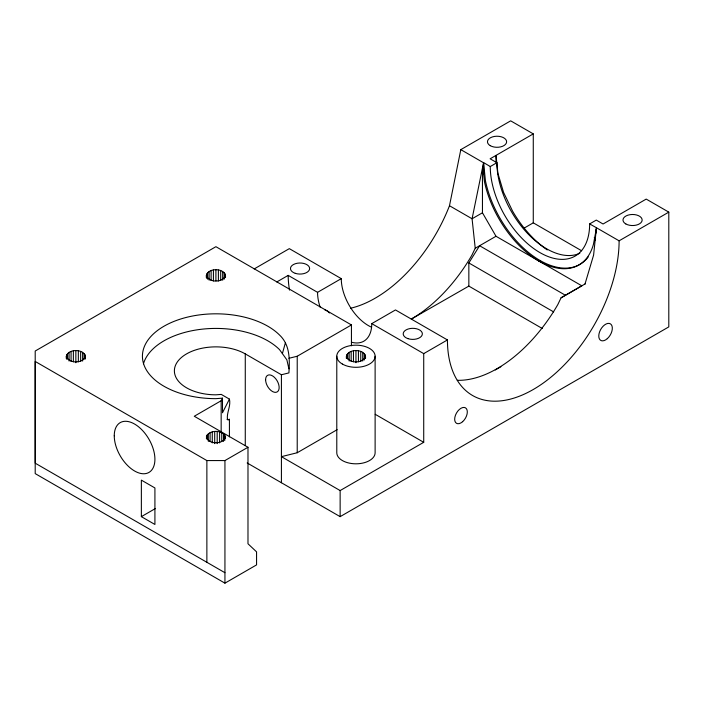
<?xml version="1.0" encoding="UTF-8"?>
<svg xmlns="http://www.w3.org/2000/svg" width="704" height="704" viewBox="0 0 704 704"><rect width="100%" height="100%" fill="white"/><g stroke="black" fill="none" stroke-linecap="round" stroke-linejoin="round"><path stroke-width="1.06" d="M66.273 358.424C65.094 347.926 86.627 347.926 85.439 358.424M66.598 359.181L66.598 354.807M67.558 358.943L67.558 353.47M69.08 361.073L69.08 352.326M71.069 361.293L71.069 351.446M73.374 361.83L73.374 350.891M75.856 362.736L75.856 350.706M78.338 361.83L78.338 350.891M80.652 361.293L80.652 351.446M82.632 361.073L82.632 352.326M84.154 358.943L84.154 353.47M85.114 359.181L85.114 354.807M141.363 516.648L141.363 480.128L154.915 487.951L154.915 524.471L141.363 516.648L155.505 508.482M206.413 438.539C206.034 428.991 225.834 429.009 225.412 438.574M206.87 562.294L206.87 460.566L35.2 361.451L35.2 463.179L224.937 572.722L224.937 583.158L256.564 564.898L256.564 551.857L247.984 543.77L247.984 447.269L194.278 416.258L221.162 400.734L222.482 398.156L215.908 398.658A73.471 42.416 0 0 1 152.275 335.025A73.471 42.416 0 0 1 279.532 335.025C290.136 344.916 289.749 359.621 288.913 372.9L281.415 374.757L245.274 353.892A41.527 23.98 0 0 0 177.54 361.671A41.527 23.98 0 0 0 215.908 394.821L221.276 394.407L229.425 399.115C231.062 406.058 226.618 412.333 227.418 419.162L227.982 419.945L229.425 419.311L229.425 436.867M207.064 439.331L207.064 434.958M208.322 441.364L208.322 433.708M210.1 441.443L210.1 432.687M212.274 442.913L212.274 431.974M214.694 443.634L214.694 431.605M217.193 443.643L217.193 431.614M219.604 442.93L219.604 431.992M221.162 432.476L221.162 400.734M221.769 441.47L221.769 432.714M222.482 398.156L222.482 412.764L229.425 399.115M223.529 441.399L223.529 433.743M224.77 440.466L224.77 434.993M224.937 572.722L224.946 460.566L247.984 447.269M281.415 374.757L281.415 482.742M351.674 342.267A38.333 22.132 60 0 0 371.765 323.638L423.72 353.628L423.72 442.314L340.138 490.565L281.415 456.658L297.22 452.742L297.22 356.242L351.437 324.94L351.437 345.814M206.413 436.348C207.108 444.928 224.638 444.937 225.412 436.392M247.174 462.968L340.138 516.648L668.8 326.894L668.8 212.133L646.21 199.091L603.064 224.004L596.288 220.088L589.644 223.925A70.277 40.577 60 0 1 539.95 252.613A70.277 40.577 60 0 1 490.257 166.54L483.578 162.571L485.408 180.62A79.86 46.112 60 0 0 531.978 255.182A79.86 46.112 60 0 0 588.236 256.925M457.301 380.31A121.387 70.083 -60 0 0 557.823 304.559L561.062 297.81L581.838 285.815L496.003 236.262L482.451 212.784L482.451 173.131L483.569 163.275L483.578 173.782L484.37 181.218A79.86 46.112 60 0 0 538.921 261.034A79.86 46.112 60 0 0 593.463 244.2L596.517 227.779L589.644 223.925M595.716 233.834L596.385 228.413L593.595 255.121L585.015 283.976M350.68 308.22A121.387 70.083 -60 0 0 449.486 205.735L460.812 149.635L510.682 120.842L533.271 133.883L533.271 222.834L581.671 250.782M483.578 162.571L472.076 218.768L475.226 248.248L471.988 254.998A121.387 70.083 -60 0 1 411.294 319.07L468.846 286.106L542.362 328.548M85.439 356.233C83.195 363.818 68.526 363.818 66.273 356.233M206.325 277.57C205.137 267.071 226.67 267.071 225.491 277.57M225.491 275.378C223.247 282.964 208.569 282.964 206.325 275.378M346.368 358.424C345.189 347.926 366.714 347.926 365.534 358.424M365.534 356.242C363.29 363.818 348.612 363.818 346.368 356.242M288.922 368.843L286.871 359.867L282.392 353.602L285.314 343.077M484.466 171.829L483.578 173.782L482.451 173.131M468.846 286.106L468.846 262.944L479.6 245.731L565.365 295.24M495.246 369.978L500.896 366.714M254.179 268.937L289.318 248.644L341.273 278.643A38.333 22.132 60 0 0 371.413 327.149M276.778 281.97L288.191 275.378L317.557 292.336A38.333 22.132 60 0 0 320.091 307.041M533.271 133.883L490.125 158.796L496.901 162.703A70.277 40.577 60 0 0 526.39 232.153A70.277 40.577 60 0 0 579.858 253.229M490.257 166.54L496.901 162.703M317.557 292.336L341.273 278.643M482.451 212.784L472.076 218.768L449.486 205.735M475.226 248.248L496.003 236.262M523.952 228.21L533.271 222.834M371.765 323.638L395.481 309.945L447.436 339.935A121.387 70.083 -60 0 0 533.271 389.497A121.387 70.083 -60 0 0 619.106 240.821L668.8 212.133M538.921 261.034L539.95 260.436M423.72 353.628L447.436 339.935M561.062 297.81L585.446 283.73M297.22 452.742L337.172 429.678M229.425 419.311L228.677 419.549A9.583 5.535 60 0 1 227.04 419.382M288.913 358.292L297.22 356.242M206.87 460.566L224.946 460.566M596.517 227.779L619.106 240.821M460.812 149.635L483.402 162.677M594.255 237.688L595.39 238.339L595.39 240.486M468.846 262.944L553.67 311.916M351.437 324.94L215.908 246.69L35.2 351.023L35.2 473.607L224.937 583.158M375.214 414.304L423.72 442.314M282.392 353.602L279.532 349.633A73.471 42.416 0 0 0 202.866 329.094A73.471 42.416 0 0 0 143.449 363.801M496.003 161.99L496.003 155.399L497.922 173.386L503.562 192.377L512.538 211.059A79.86 46.112 60 0 0 547.272 249.938M375.118 356.242L375.118 452.742A19.166 11.062 0 0 1 355.951 463.813A19.166 11.062 0 0 1 336.785 452.742L336.785 356.242M365.209 354.807L365.209 358.081M364.25 353.47L364.25 360.017M362.727 352.326L362.727 361.055M360.747 351.446L360.747 361.266M358.433 350.891L358.433 361.803M355.951 350.706L355.951 362.71M353.47 350.891L353.47 361.803M351.164 351.446L351.164 361.266M349.175 352.326L349.175 361.055M347.653 353.47L347.653 358.926M346.694 354.807L346.694 358.081M340.138 490.565L340.138 516.648M245.274 353.892L245.274 445.509M225.166 273.953L225.166 277.235M224.206 272.615L224.206 279.18M222.684 271.471L222.684 280.218M220.695 270.591L220.695 280.438M218.39 270.037L218.39 280.975M215.908 269.852L215.908 280.79M213.426 270.037L213.426 280.975M211.112 270.591L211.112 280.438M209.132 271.471L209.132 280.218M207.61 272.615L207.61 279.18M206.65 273.953L206.65 278.326M324.834 309.848A9.583 5.535 60 0 1 329.454 312.981M289.502 290.11A79.86 46.112 60 0 1 288.191 275.378M342.399 364.065A19.166 11.062 0 0 0 374.466 359.102A19.166 11.062 0 0 0 350.988 345.55A19.166 11.062 0 0 0 342.399 364.065M114.259 435.785A28.75 16.597 60 0 0 144.751 473.722A28.75 16.597 60 0 0 144.751 433.066A28.75 16.597 60 0 0 114.259 435.785M265.602 379.711A9.583 5.535 60 0 0 275.766 392.357A9.583 5.535 60 0 0 275.766 378.805A9.583 5.535 60 0 0 265.602 379.711M407.986 338.65A9.583 5.535 0 0 0 422.365 333.863A9.583 5.535 0 0 0 407.986 329.067A9.583 5.535 0 0 0 407.986 338.65M462.625 421.687A8.941 5.166 -60 0 0 465.458 407.827A8.941 5.166 -60 0 0 454.881 417.217A8.941 5.166 -60 0 0 462.625 421.687M625.794 223.925A9.583 5.535 0 0 0 641.828 221.443A9.583 5.535 0 0 0 630.089 214.667A9.583 5.535 0 0 0 625.794 223.925M490.266 145.675A9.583 5.535 0 0 0 506.299 143.194A9.583 5.535 0 0 0 494.56 136.418A9.583 5.535 0 0 0 490.266 145.675M607.306 338.659A9.583 5.535 -60 0 0 610.342 323.814A9.583 5.535 -60 0 0 599.007 333.863A9.583 5.535 -60 0 0 607.306 338.659M295.258 273.328A9.583 5.535 0 0 0 309.628 268.532A9.583 5.535 0 0 0 295.258 263.745A9.583 5.535 0 0 0 295.258 273.328"/></g></svg>
